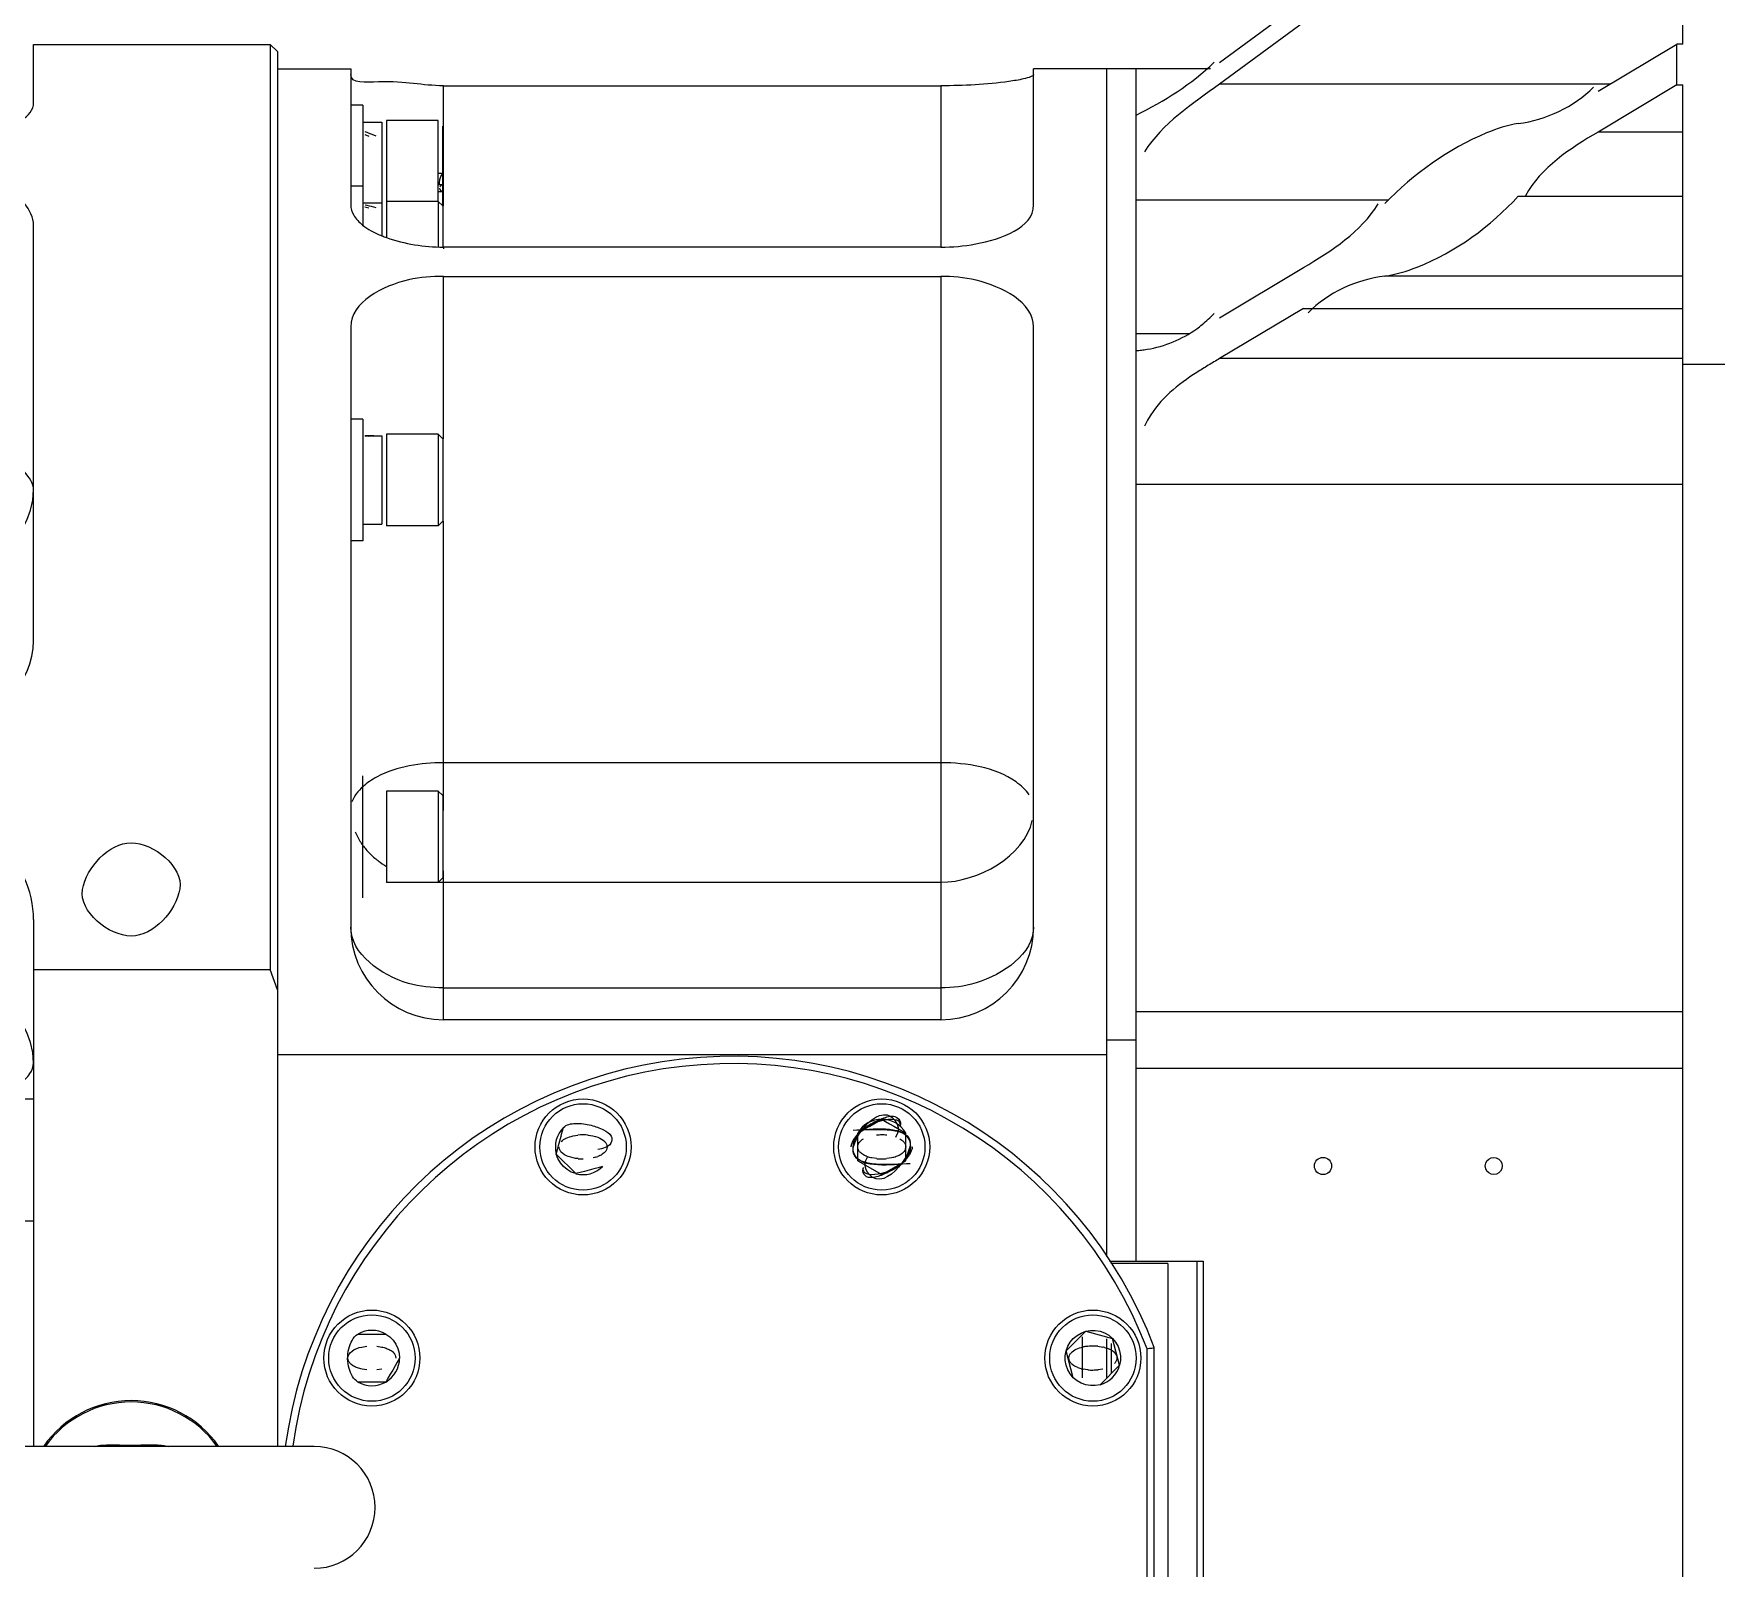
# Model space of a CAD drawing. Header units: centimetres. Extents: x 405464 to 563355, y 50011 to 66875.
# Drawn here: x 512088.08 to 512105.61, y 53201.73 to 53217.72 of the extents above; entities that cross this region are included whole.
import ezdxf

# ---------------------------------------------------------------- set-up
doc = ezdxf.new("R2010")
doc.units = ezdxf.units.CM
doc.linetypes.add('DASHED2', pattern=[9.525, 6.35, -3.175])
doc.layers.get('0').update_dxf_attribs({"lineweight": 9})
doc.layers.add('0-KRCN-MİMARİ-220526', color=8, linetype='Continuous', lineweight=9)
doc.layers.add('03__ASM_ALL_CURVES', color=7, linetype='Continuous')
doc.layers.add('DV_alçıpanel_duvar_yeni', color=1, linetype='Continuous', lineweight=20, true_color=0xff0000)

# ---------------------------------------------------------------- blocks, each defined once
blk = doc.blocks.new('A$C64829d13')
at = {"color": 8, "linetype": 'Continuous'}
for p, q in [((150.5413, 90.3262), (150.5413, 86.4738)), ((151.1908, 88.0665), (151.1908, 88.7335)), ((151.1991, 88.0665), (151.1991, 88.7335)), ((151.2387, 88.0698), (151.2387, 88.7302)), ((151.2569, 88.6164), (151.2569, 88.1836)), ((151.2668, 88.1854), (151.2668, 88.6146)), ((152.3944, 88.3174), (152.8897, 88.3174)), ((152.444, 86.4287), (152.444, 88.3174)), ((152.6579, 88.3154), (152.6434, 88.3158)), ((152.7742, 87.6041), (152.7742, 88.3174)), ((151.3038, 88.2075), (151.3303, 88.2341)), ((151.3147, 88.2177), (151.3147, 88.178)), ((151.3213, 88.224), (151.3213, 88.1716)), ((151.3265, 88.2127), (151.3331, 88.2137)), ((151.3303, 88.2341), (151.3368, 88.2352)), ((151.3468, 88.2137), (151.3533, 88.2127)), ((151.3543, 88.2244), (151.3543, 88.1689)), ((151.3666, 88.2244), (151.3763, 88.1881)), ((152.2975, 88.2303), (152.335, 88.2303)), ((152.3027, 88.2127), (152.3093, 88.2137)), ((152.323, 88.2137), (152.3295, 88.2127)), ((151.3038, 88.2075), (151.3135, 88.1713)), ((151.3615, 88.2103), (151.3648, 88.2086)), ((151.3497, 88.1616), (151.3135, 88.1713)), ((151.3333, 88.1819), (151.3267, 88.1829)), ((151.3763, 88.1881), (151.3497, 88.1616)), ((152.3095, 88.1819), (152.3029, 88.1829)), ((152.3297, 88.1829), (152.3232, 88.1819)), ((151.356, 88.1639), (151.3497, 88.1616)), ((152.335, 88.1653), (152.2975, 88.1653)), ((151.3175, 88.0665), (151.1908, 88.0665)), ((151.2387, 88.0698), (151.3155, 88.0698)), ((151.2816, 88.0665), (151.2816, 86.4518)), ((151.3213, 88.0604), (151.3213, 86.4518)), ((152.7742, 88.0125), (152.7907, 88.0125)), ((151.6259, 87.9494), (151.5934, 87.9307)), ((151.6584, 87.9307), (151.6259, 87.9494)), ((152.0666, 87.9216), (152.04, 87.9481)), ((151.5934, 87.9307), (151.5934, 87.8931)), ((151.6125, 87.9268), (151.619, 87.9278)), ((151.6327, 87.9278), (151.6393, 87.9268)), ((151.6474, 87.9304), (151.6445, 87.9248)), ((151.6584, 87.9307), (151.6584, 87.8931)), ((152.0075, 87.9237), (152.0104, 87.925)), ((152.0128, 87.9258), (152.0168, 87.9268)), ((152.0643, 87.9278), (152.0666, 87.9216)), ((151.6044, 87.8934), (151.6074, 87.899)), ((152.0438, 87.897), (152.0372, 87.896)), ((152.7742, 87.8474), (152.7907, 87.8474)), ((151.2816, 87.8052), (150.5413, 87.8052)), ((152.444, 87.7867), (151.3213, 87.7867)), ((151.3213, 87.7671), (151.2816, 87.7671)), ((151.5458, 87.7396), (152.2194, 87.7396)), ((151.5458, 86.733), (151.5458, 87.7396)), ((152.2194, 87.7396), (152.2194, 87.5381)), ((150.5413, 87.729), (151.2816, 87.729)), ((152.2194, 87.6964), (151.5458, 87.6964)), ((152.444, 87.6992), (152.4539, 87.6718)), ((152.7742, 87.6718), (152.4539, 87.6718)), ((152.4539, 86.4188), (152.4539, 87.6718)), ((151.4203, 87.6141), (151.4203, 86.8014)), ((152.3449, 86.8014), (152.3449, 87.6141)), ((152.2194, 87.5534), (151.5458, 87.5534)), ((152.2201, 87.5477), (152.2263, 87.5539)), ((152.2263, 87.5539), (152.2964, 87.5539)), ((152.2263, 87.43), (152.2263, 87.5539)), ((152.2964, 87.43), (152.2964, 87.5539)), ((152.3284, 87.5744), (152.3284, 87.4095)), ((152.2201, 87.4362), (152.2201, 87.5477)), ((152.2194, 87.4561), (152.2194, 87.0645)), ((152.2201, 87.4362), (152.2263, 87.43)), ((152.2263, 87.43), (152.2964, 87.43)), ((151.5458, 87.3917), (152.2194, 87.3917)), ((152.7742, 87.2267), (152.7742, 86.6641)), ((152.3284, 87.0913), (152.3449, 87.0913)), ((152.3284, 86.9262), (152.3284, 87.0913)), ((152.2201, 87.0645), (152.2263, 87.0707)), ((152.2201, 86.9531), (152.2201, 87.0645)), ((152.2263, 87.0707), (152.2964, 87.0707)), ((152.2263, 86.9469), (152.2263, 87.0707)), ((152.2964, 86.9469), (152.2964, 87.0707)), ((152.3284, 87.0687), (152.3026, 87.0687)), ((152.3026, 86.9489), (152.3026, 87.0687)), ((151.2816, 87.0142), (150.5413, 87.0142)), ((152.2194, 86.9531), (152.2194, 86.733)), ((152.2201, 86.9531), (152.2263, 86.9469)), ((152.2263, 86.9469), (152.2964, 86.9469)), ((152.3225, 86.9489), (152.3026, 86.9489)), ((152.3105, 86.9493), (152.3135, 86.9491)), ((152.3257, 86.949), (152.3205, 86.9493)), ((152.3231, 86.9489), (152.3254, 86.9489)), ((152.3284, 86.9262), (152.3449, 86.9262)), ((150.5413, 86.8521), (150.434, 86.8521)), ((150.5413, 86.8443), (151.1685, 86.8443)), ((151.055, 86.7764), (151.1685, 86.8443)), ((151.2092, 86.8108), (151.2816, 86.8108)), ((151.1685, 86.7891), (151.055, 86.7212)), ((151.055, 86.7764), (150.5413, 86.7764)), ((150.5413, 86.7326), (150.9448, 86.7326)), ((152.2194, 86.733), (151.5458, 86.733)), ((151.5458, 86.6934), (152.2194, 86.6934)), ((151.5458, 86.4749), (151.5458, 86.6934)), ((152.2194, 86.6934), (152.2194, 86.6958)), ((152.2201, 86.638), (152.2201, 86.6933)), ((152.2263, 86.6315), (152.2263, 86.6931)), ((152.2964, 86.522), (152.2964, 86.6806)), ((152.3026, 86.524), (152.3026, 86.6781)), ((152.3284, 86.5013), (152.3284, 86.6635)), ((150.764, 86.6243), (150.5413, 86.6243)), ((151.2816, 86.6295), (150.9394, 86.6295)), ((151.4203, 86.6363), (151.4203, 86.4518)), ((152.2194, 86.6377), (152.2194, 86.4749)), ((152.2201, 86.638), (152.2201, 86.5294)), ((152.2201, 86.6377), (152.2263, 86.6315)), ((152.2201, 86.6186), (152.2263, 86.6186)), ((152.2227, 86.617), (152.2201, 86.6186)), ((152.2263, 86.6315), (152.2964, 86.6315)), ((152.2263, 86.6315), (152.2263, 86.522)), ((152.3284, 86.6335), (152.3026, 86.6335)), ((152.3105, 86.64), (152.3135, 86.6392)), ((152.3257, 86.6387), (152.3205, 86.64)), ((152.3225, 86.6372), (152.3254, 86.6367)), ((152.3449, 86.4518), (152.3449, 86.64)), ((152.2263, 86.6086), (152.2201, 86.6086)), ((152.2227, 86.5979), (152.2201, 86.5939)), ((152.3284, 86.6109), (152.3449, 86.6109)), ((152.2201, 86.5939), (152.2263, 86.5939)), ((150.5413, 86.5375), (150.656, 86.5375)), ((150.5496, 86.4738), (150.656, 86.5375)), ((152.3105, 86.543), (152.3135, 86.5417)), ((152.3135, 86.5417), (152.3206, 86.5389)), ((152.3257, 86.5408), (152.3205, 86.543)), ((152.3206, 86.5389), (152.3225, 86.5382)), ((152.3225, 86.5382), (152.3254, 86.5371)), ((152.2263, 86.522), (152.2964, 86.522)), ((152.3284, 86.524), (152.3026, 86.524)), ((150.656, 86.4823), (150.5496, 86.4187)), ((152.3284, 86.5013), (152.3449, 86.5013)), ((152.7742, 86.4973), (152.7742, 86.4189)), ((150.5496, 86.4738), (150.5413, 86.4738)), ((150.5496, 86.4738), (150.5496, 86.4187)), ((150.6396, 86.4725), (151.1685, 86.4725)), ((151.055, 86.3892), (151.1685, 86.4725)), ((152.2194, 86.4749), (151.5458, 86.4749)), ((151.1685, 86.4432), (151.055, 86.3598)), ((151.1807, 86.4518), (151.4203, 86.4518)), ((152.444, 86.4518), (152.3449, 86.4518)), ((150.5413, 86.4187), (150.5496, 86.4187)), ((150.5413, 86.4187), (150.5413, 86.0181)), ((152.444, 86.4287), (152.4539, 86.4188)), ((152.7742, 86.4188), (152.4539, 86.4188))]:
    blk.add_line(p, q, dxfattribs=at)
for points in [[(151.3368, 88.2352), (151.3433, 88.2352), (151.3497, 88.2341)], [(151.3497, 88.2341), (151.3559, 88.2318), (151.3615, 88.2286), (151.3666, 88.2244)], [(151.3666, 88.2244), (151.3708, 88.2193), (151.374, 88.2137), (151.3763, 88.2075), (151.3774, 88.2011), (151.3774, 88.1946), (151.3763, 88.1881)], [(152.2787, 88.1978), (152.2819, 88.2032), (152.2848, 88.2084), (152.288, 88.2141), (152.2913, 88.2197), (152.2944, 88.2249), (152.2975, 88.2303)], [(151.3135, 88.1713), (151.3092, 88.1764), (151.306, 88.182), (151.3038, 88.1881), (151.3026, 88.1946), (151.3026, 88.201), (151.3038, 88.2075)], [(152.281, 88.185), (152.2793, 88.1912), (152.2787, 88.1978)], [(151.2635, 88.1845), (151.2602, 88.1845), (151.2585, 88.1841), (151.2569, 88.1836)], [(151.2668, 88.1854), (151.2651, 88.1848), (151.2635, 88.1845)], [(151.3242, 88.1638), (151.3186, 88.167), (151.3135, 88.1713)], [(151.3763, 88.1881), (151.374, 88.1819), (151.3708, 88.1763), (151.3665, 88.1713), (151.3615, 88.1671), (151.356, 88.1639)], [(152.2975, 88.1653), (152.292, 88.1691), (152.2875, 88.1737), (152.2837, 88.1791), (152.281, 88.185)], [(151.3497, 88.1616), (151.3432, 88.1604), (151.3368, 88.1604), (151.3303, 88.1616), (151.3242, 88.1638)], [(150.7857, 87.9377), (150.7864, 87.9415), (150.788, 87.9446), (150.7905, 87.9471), (150.7937, 87.9487), (150.7972, 87.9493), (150.8007, 87.9488), (150.8039, 87.9471), (150.8065, 87.9447), (150.8081, 87.9415), (150.8088, 87.9377)], [(152.0038, 87.9384), (152.0098, 87.94), (152.0156, 87.9416), (152.0219, 87.9434), (152.0282, 87.945), (152.034, 87.9465), (152.04, 87.9481)], [(152.04, 87.9481), (152.0462, 87.9459), (152.0518, 87.9426), (152.0568, 87.9384), (152.061, 87.9334), (152.0643, 87.9278)], [(150.8088, 87.9377), (150.8081, 87.9339), (150.8065, 87.9308), (150.8039, 87.9283), (150.8008, 87.9267), (150.7973, 87.9262), (150.7938, 87.9267), (150.7906, 87.9283), (150.788, 87.9308), (150.7864, 87.9339), (150.7857, 87.9377)], [(152.0666, 87.9216), (152.0649, 87.9156), (152.0634, 87.9098), (152.0618, 87.9035), (152.06, 87.8972), (152.0584, 87.8914), (152.0568, 87.8854)], [(151.6259, 87.8744), (151.6206, 87.8775), (151.6153, 87.8805), (151.6096, 87.8837), (151.6041, 87.887), (151.5989, 87.8901), (151.5934, 87.8931)], [(151.6584, 87.8931), (151.653, 87.8901), (151.6478, 87.887), (151.6422, 87.8837), (151.6366, 87.8805), (151.6313, 87.8775), (151.6259, 87.8744)], [(152.3135, 86.9491), (152.3165, 86.949), (152.3195, 86.9489), (152.3225, 86.9489), (152.3231, 86.9489)], [(152.3135, 86.6392), (152.3165, 86.6385), (152.3195, 86.6378), (152.3225, 86.6372)], [(152.2201, 86.6086), (152.2227, 86.6102), (152.2242, 86.6119)], [(152.2248, 86.6136), (152.2243, 86.6153), (152.2227, 86.617)], [(152.2245, 86.6086), (152.2248, 86.6063), (152.2243, 86.602), (152.2227, 86.5979)]]:
    blk.add_lwpolyline(points, dxfattribs=at)
for centre, radius in [((151.34, 88.1978), 0.065), ((152.3162, 88.1978), 0.065), ((151.34, 88.1978), 0.0585), ((152.3162, 88.1978), 0.0585), ((151.6259, 87.9119), 0.065), ((151.6259, 87.9119), 0.0585), ((152.0303, 87.9119), 0.065), ((152.0303, 87.9119), 0.0585), ((151.0284, 87.9377), 0.0116)]:
    blk.add_circle(centre, radius, dxfattribs=at)
for centre, radius, start, end in [((152.3944, 88.4), 0.0825, 90, 270), ((151.8281, 88.4), 0.6109, 200.75, 352.2282), ((151.8281, 88.4), 0.601, 200.9222, 352.0962), ((152.6421, 88.4), 0.1445, 215.0024, 324.9976), ((152.6421, 88.4), 0.1427, 215.4963, 324.5037), ((151.34, 88.1978), 0.0375, 105, 165), ((151.34, 88.1442), 0.0698, 90.0617, 95.6862), ((151.3401, 88.1441), 0.07, 84.4964, 90.1077), ((152.3162, 88.1978), 0.0375, 60, 180), ((151.3428, 88.1619), 0.052, 75.2805, 78.2752), ((151.3447, 88.1691), 0.0445, 70.9137, 75.3165), ((151.347, 88.1759), 0.0373, 67.2656, 70.8873), ((151.3373, 88.2341), 0.0523, 255.5734, 258.2696), ((151.34, 88.2515), 0.07, 264.4964, 270.1077), ((151.34, 88.2514), 0.0698, 270.0617, 275.6862), ((151.3408, 88.2444), 0.0628, 275.6804, 280.1533), ((151.3418, 88.2382), 0.0565, 280.1974, 281.9543), ((152.3162, 88.1978), 0.0375, 240, 300), ((151.6602, 87.8611), 0.0954, 120.6858, 125.7782), ((152.0303, 87.9119), 0.0375, 75, 135), ((151.6259, 87.8583), 0.0698, 90.0617, 95.6862), ((151.626, 87.8582), 0.07, 84.4964, 90.1077), ((152.0195, 87.8985), 0.0279, 115.3788, 120.0674), ((152.0248, 87.8858), 0.0417, 106.6658, 110.1286), ((152.0303, 87.8582), 0.07, 84.4964, 90.1077), ((152.0303, 87.9119), 0.0375, 315, 15), ((151.6259, 87.9656), 0.07, 264.4964, 270.1077), ((151.626, 87.9655), 0.0698, 270.0617, 275.6862), ((152.0303, 87.9661), 0.0705, 264.5167, 275.6605), ((151.6259, 87.9119), 0.0375, 210, 330), ((151.5917, 87.9627), 0.0954, 300.6858, 305.7782), ((151.5458, 87.6141), 0.1255, 90, 180), ((152.2194, 87.6141), 0.1255, 0, 90), ((152.2194, 87.4152), 0.1382, 87.1612, 89.9892), ((152.2312, 87.4233), 0.1268, 52.7792, 59.1446), ((152.2555, 87.4504), 0.0903, 32.8402, 35.7367), ((152.258, 87.452), 0.0873, 22.2286, 32.882), ((151.1531, 86.99), 0.1289, 329.8503, 335.2158), ((151.2979, 86.6697), 0.1665, 126.2371, 129.4754), ((152.2397, 86.5216), 0.1686, 68.1048, 70.403)]:
    blk.add_arc(centre, radius, start, end, dxfattribs=at)
for points, knots in [([(152.6064, 88.3155), (152.604, 88.3156), (152.5991, 88.3161), (152.5943, 88.3169), (152.5919, 88.3174)], [0, 0, 0, 0, 0.501735, 1, 1, 1, 1]), ([(152.6211, 88.3152), (152.6186, 88.3151), (152.6137, 88.3151), (152.6089, 88.3153), (152.6064, 88.3155)], [0, 0, 0, 0, 0.504058, 1, 1, 1, 1]), ([(152.6434, 88.3158), (152.6396, 88.3158), (152.6321, 88.3156), (152.6247, 88.3153), (152.6211, 88.3152)], [0, 0, 0, 0, 0.5139, 1, 1, 1, 1]), ([(152.6921, 88.3174), (152.6866, 88.3162), (152.6752, 88.3149), (152.6637, 88.3152), (152.6579, 88.3154)], [0, 0, 0, 0, 0.49057, 1, 1, 1, 1]), ([(152.335, 88.2303), (152.338, 88.2285), (152.3433, 88.2228), (152.3461, 88.2158), (152.3471, 88.2121)], [0, 0, 0, 0, 0.4745, 1, 1, 1, 1]), ([(151.3075, 88.1978), (151.3076, 88.1991), (151.3082, 88.2018), (151.3097, 88.204), (151.3106, 88.205)], [0, 0, 0, 0, 0.497729, 1, 1, 1, 1]), ([(151.3106, 88.1906), (151.3097, 88.1916), (151.3082, 88.1938), (151.3076, 88.1965), (151.3075, 88.1978)], [0, 0, 0, 0, 0.502355, 1, 1, 1, 1]), ([(151.3152, 88.187), (151.3144, 88.1875), (151.3127, 88.1886), (151.3112, 88.1899), (151.3106, 88.1906)], [0, 0, 0, 0, 0.51733, 1, 1, 1, 1]), ([(151.3695, 88.1907), (151.3676, 88.1886), (151.3624, 88.1853), (151.3567, 88.1836), (151.3535, 88.1829)], [0, 0, 0, 0, 0.457144, 1, 1, 1, 1]), ([(151.3648, 88.2086), (151.3657, 88.2081), (151.3673, 88.207), (151.3688, 88.2057), (151.3694, 88.205)], [0, 0, 0, 0, 0.51733, 1, 1, 1, 1]), ([(151.3694, 88.205), (151.3703, 88.204), (151.3719, 88.2018), (151.3725, 88.1991), (151.3725, 88.1978)], [0, 0, 0, 0, 0.502355, 1, 1, 1, 1]), ([(151.3725, 88.1978), (151.3725, 88.1965), (151.3719, 88.1939), (151.3703, 88.1916), (151.3695, 88.1907)], [0, 0, 0, 0, 0.497729, 1, 1, 1, 1]), ([(152.2868, 88.1906), (152.2859, 88.1916), (152.2844, 88.1938), (152.2838, 88.1965), (152.2837, 88.1978)], [0, 0, 0, 0, 0.502355, 1, 1, 1, 1]), ([(152.2915, 88.187), (152.2906, 88.1875), (152.2889, 88.1886), (152.2875, 88.1899), (152.2868, 88.1906)], [0, 0, 0, 0, 0.51733, 1, 1, 1, 1]), ([(152.3295, 88.2127), (152.3316, 88.2123), (152.3356, 88.2113), (152.3393, 88.2096), (152.341, 88.2086)], [0, 0, 0, 0, 0.523735, 1, 1, 1, 1]), ([(152.3487, 88.1978), (152.3486, 88.1941), (152.3428, 88.1862), (152.3344, 88.1839), (152.3297, 88.1829)], [0, 0, 0, 0, 0.4352, 1, 1, 1, 1]), ([(152.3471, 88.2121), (152.3494, 88.2034), (152.35, 88.1863), (152.3417, 88.1694), (152.335, 88.1653)], [0, 0, 0, 0, 0.533437, 1, 1, 1, 1]), ([(152.341, 88.2086), (152.3419, 88.2081), (152.3435, 88.207), (152.345, 88.2057), (152.3456, 88.205)], [0, 0, 0, 0, 0.51733, 1, 1, 1, 1]), ([(152.3456, 88.205), (152.3465, 88.204), (152.3481, 88.2018), (152.3487, 88.1991), (152.3487, 88.1978)], [0, 0, 0, 0, 0.502355, 1, 1, 1, 1]), ([(151.3243, 88.1834), (151.3227, 88.1839), (151.3196, 88.1848), (151.3166, 88.1862), (151.3152, 88.187)], [0, 0, 0, 0, 0.520423, 1, 1, 1, 1]), ([(152.3029, 88.1829), (152.3008, 88.1833), (152.2969, 88.1844), (152.2931, 88.186), (152.2915, 88.187)], [0, 0, 0, 0, 0.523735, 1, 1, 1, 1]), ([(151.6644, 87.8891), (151.639, 87.8882), (151.5825, 87.8789), (151.5887, 87.9439), (151.6549, 87.9578), (151.6508, 87.9396)], [0, 0, 0, 0, 0.469386, 0.655444, 1, 1, 1, 1]), ([(151.6644, 87.8891), (151.6385, 87.8882), (151.5739, 87.8822), (151.5973, 87.9392), (151.6349, 87.9681), (151.651, 87.9378), (151.6474, 87.9304)], [0, 0, 0, 0, 0.433707, 0.618345, 0.862825, 1, 1, 1, 1]), ([(151.5875, 87.9347), (151.6129, 87.9356), (151.6694, 87.9449), (151.6632, 87.8799), (151.597, 87.866), (151.6011, 87.8842)], [0, 0, 0, 0, 0.469386, 0.655444, 1, 1, 1, 1]), ([(151.5875, 87.9347), (151.6134, 87.9356), (151.678, 87.9416), (151.6546, 87.8846), (151.617, 87.8557), (151.6009, 87.886), (151.6044, 87.8934)], [0, 0, 0, 0, 0.433707, 0.618345, 0.862825, 1, 1, 1, 1]), ([(151.6115, 87.9432), (151.614, 87.9446), (151.619, 87.9473), (151.6242, 87.9495), (151.6267, 87.9504)], [0, 0, 0, 0, 0.513131, 1, 1, 1, 1]), ([(151.6267, 87.9504), (151.6281, 87.9509), (151.6308, 87.9518), (151.6335, 87.9524), (151.6349, 87.9527)], [0, 0, 0, 0, 0.517759, 1, 1, 1, 1]), ([(151.6349, 87.9527), (151.6387, 87.9534), (151.6466, 87.9547), (151.6513, 87.9475), (151.6514, 87.9444)], [0, 0, 0, 0, 0.56036, 1, 1, 1, 1]), ([(151.6514, 87.9444), (151.6514, 87.9437), (151.6513, 87.942), (151.651, 87.9404), (151.6508, 87.9396)], [0, 0, 0, 0, 0.46629, 1, 1, 1, 1]), ([(151.5847, 87.9119), (151.5847, 87.9134), (151.5853, 87.9164), (151.5866, 87.9193), (151.5873, 87.9207)], [0, 0, 0, 0, 0.478083, 1, 1, 1, 1]), ([(151.5873, 87.9207), (151.588, 87.9219), (151.5894, 87.9242), (151.5911, 87.9263), (151.592, 87.9274)], [0, 0, 0, 0, 0.48384, 1, 1, 1, 1]), ([(151.592, 87.9274), (151.5929, 87.9284), (151.5948, 87.9304), (151.5968, 87.9323), (151.5979, 87.9333)], [0, 0, 0, 0, 0.489866, 1, 1, 1, 1]), ([(151.5934, 87.9119), (151.5935, 87.9141), (151.5953, 87.9186), (151.599, 87.9215), (151.6011, 87.9227)], [0, 0, 0, 0, 0.474441, 1, 1, 1, 1]), ([(151.5979, 87.9333), (151.5989, 87.9342), (151.601, 87.936), (151.6033, 87.9377), (151.6044, 87.9385)], [0, 0, 0, 0, 0.494904, 1, 1, 1, 1]), ([(151.6011, 87.9227), (151.6028, 87.9236), (151.6065, 87.9253), (151.6104, 87.9263), (151.6125, 87.9268)], [0, 0, 0, 0, 0.476324, 1, 1, 1, 1]), ([(151.6393, 87.9268), (151.6413, 87.9264), (151.6453, 87.9253), (151.649, 87.9237), (151.6507, 87.9227)], [0, 0, 0, 0, 0.523735, 1, 1, 1, 1]), ([(151.6507, 87.9227), (151.6516, 87.9222), (151.6533, 87.9211), (151.6547, 87.9198), (151.6554, 87.9191)], [0, 0, 0, 0, 0.51733, 1, 1, 1, 1]), ([(151.6554, 87.9191), (151.6563, 87.9181), (151.6578, 87.9159), (151.6584, 87.9132), (151.6584, 87.9119)], [0, 0, 0, 0, 0.502355, 1, 1, 1, 1]), ([(151.9978, 87.9119), (151.9979, 87.9132), (151.9985, 87.9159), (152, 87.9181), (152.0009, 87.9191)], [0, 0, 0, 0, 0.497729, 1, 1, 1, 1]), ([(152.0009, 87.9191), (152.0015, 87.9198), (152.003, 87.9211), (152.0046, 87.9222), (152.0055, 87.9227)], [0, 0, 0, 0, 0.482774, 1, 1, 1, 1]), ([(152.037, 87.9278), (152.0415, 87.9274), (152.0496, 87.9258), (152.0572, 87.9218), (152.0597, 87.9191)], [0, 0, 0, 0, 0.549663, 1, 1, 1, 1]), ([(152.0597, 87.9191), (152.0606, 87.9181), (152.0621, 87.9159), (152.0628, 87.9132), (152.0628, 87.9119)], [0, 0, 0, 0, 0.502355, 1, 1, 1, 1]), ([(151.5965, 87.9047), (151.5956, 87.9057), (151.5941, 87.9079), (151.5935, 87.9106), (151.5934, 87.9119)], [0, 0, 0, 0, 0.502355, 1, 1, 1, 1]), ([(151.6012, 87.9011), (151.6003, 87.9016), (151.5986, 87.9027), (151.5972, 87.904), (151.5965, 87.9047)], [0, 0, 0, 0, 0.51733, 1, 1, 1, 1]), ([(151.6584, 87.9119), (151.6584, 87.9097), (151.6566, 87.9052), (151.6529, 87.9023), (151.6508, 87.9011)], [0, 0, 0, 0, 0.474441, 1, 1, 1, 1]), ([(151.6599, 87.8964), (151.659, 87.8954), (151.6571, 87.8934), (151.6551, 87.8915), (151.654, 87.8905)], [0, 0, 0, 0, 0.489866, 1, 1, 1, 1]), ([(151.6646, 87.9031), (151.6639, 87.9019), (151.6625, 87.8996), (151.6608, 87.8975), (151.6599, 87.8964)], [0, 0, 0, 0, 0.48384, 1, 1, 1, 1]), ([(151.6672, 87.9119), (151.6672, 87.9104), (151.6666, 87.9073), (151.6653, 87.9045), (151.6646, 87.9031)], [0, 0, 0, 0, 0.478083, 1, 1, 1, 1]), ([(151.9921, 87.8974), (151.9904, 87.9001), (151.9923, 87.9122), (152.0038, 87.9139), (152.0101, 87.9156)], [0, 0, 0, 0, 0.330896, 1, 1, 1, 1]), ([(152.0192, 87.8826), (152.0135, 87.8841), (152.0038, 87.8876), (151.9945, 87.8936), (151.9921, 87.8974)], [0, 0, 0, 0, 0.568909, 1, 1, 1, 1]), ([(152.0009, 87.9047), (152, 87.9057), (151.9985, 87.9079), (151.9979, 87.9106), (151.9978, 87.9119)], [0, 0, 0, 0, 0.502355, 1, 1, 1, 1]), ([(152.0236, 87.896), (152.0191, 87.8964), (152.011, 87.898), (152.0034, 87.902), (152.0009, 87.9047)], [0, 0, 0, 0, 0.549663, 1, 1, 1, 1]), ([(152.0597, 87.9047), (152.0579, 87.9027), (152.0527, 87.8994), (152.047, 87.8977), (152.0438, 87.897)], [0, 0, 0, 0, 0.457144, 1, 1, 1, 1]), ([(151.6005, 87.8794), (151.6005, 87.8801), (151.6006, 87.8818), (151.6009, 87.8834), (151.6011, 87.8842)], [0, 0, 0, 0, 0.46629, 1, 1, 1, 1]), ([(151.6252, 87.8734), (151.6197, 87.8715), (151.6098, 87.867), (151.6007, 87.8756), (151.6005, 87.8794)], [0, 0, 0, 0, 0.603541, 1, 1, 1, 1]), ([(151.6404, 87.8806), (151.6379, 87.8792), (151.6329, 87.8765), (151.6277, 87.8743), (151.6252, 87.8734)], [0, 0, 0, 0, 0.513131, 1, 1, 1, 1]), ([(151.654, 87.8905), (151.653, 87.8896), (151.6509, 87.8878), (151.6486, 87.8861), (151.6475, 87.8853)], [0, 0, 0, 0, 0.494904, 1, 1, 1, 1]), ([(152.0568, 87.8854), (152.0527, 87.8815), (152.0388, 87.8788), (152.0263, 87.8808), (152.0192, 87.8826)], [0, 0, 0, 0, 0.437847, 1, 1, 1, 1]), ([(152.7933, 87.8266), (152.788, 87.8227), (152.779, 87.8148), (152.7742, 87.8031), (152.7742, 87.7979)], [0, 0, 0, 0, 0.56462, 1, 1, 1, 1]), ([(151.4203, 87.6141), (151.4203, 87.6503), (151.4797, 87.6911), (151.5298, 87.6964), (151.5458, 87.6964)], [0, 0, 0, 0, 0.693023, 1, 1, 1, 1]), ([(152.2194, 87.6964), (152.2353, 87.6964), (152.2856, 87.6922), (152.3449, 87.6505), (152.3449, 87.6141)], [0, 0, 0, 0, 0.303713, 1, 1, 1, 1]), ([(152.7742, 87.6041), (152.7742, 87.565), (152.8139, 87.481), (152.8999, 87.4526), (152.9426, 87.4526)], [0, 0, 0, 0, 0.478703, 1, 1, 1, 1]), ([(152.3287, 87.5031), (152.3259, 87.5071), (152.3195, 87.5147), (152.3119, 87.5212), (152.3079, 87.5242)], [0, 0, 0, 0, 0.489322, 1, 1, 1, 1]), ([(152.328, 87.4237), (152.3315, 87.4268), (152.3375, 87.4331), (152.3418, 87.4408), (152.3432, 87.4446)], [0, 0, 0, 0, 0.532993, 1, 1, 1, 1]), ([(151.4264, 87.435), (151.4309, 87.4281), (151.4642, 87.3987), (151.5108, 87.3917), (151.5458, 87.3917)], [0, 0, 0, 0, 0.190329, 1, 1, 1, 1]), ([(152.3091, 87.4107), (152.3126, 87.4126), (152.3192, 87.4166), (152.3253, 87.4213), (152.328, 87.4237)], [0, 0, 0, 0, 0.520228, 1, 1, 1, 1]), ([(152.9426, 87.3668), (152.9211, 87.3668), (152.8448, 87.3569), (152.7742, 87.2822), (152.7742, 87.2267)], [0, 0, 0, 0, 0.278634, 1, 1, 1, 1]), ([(152.7742, 87.0222), (152.7742, 87.0131), (152.8143, 86.9563), (152.8888, 86.9578), (152.9426, 86.9578)], [0, 0, 0, 0, 0.14448, 1, 1, 1, 1]), ([(151.1685, 86.8443), (151.1736, 86.8474), (151.1839, 86.8535), (151.1941, 86.8597), (151.1992, 86.863)], [0, 0, 0, 0, 0.493622, 1, 1, 1, 1]), ([(151.2816, 86.8336), (151.2792, 86.8334), (151.2742, 86.8328), (151.2692, 86.8321), (151.2667, 86.8317)], [0, 0, 0, 0, 0.490228, 1, 1, 1, 1]), ([(151.4203, 86.8014), (151.4203, 86.768), (151.4836, 86.7365), (151.5298, 86.733), (151.5458, 86.733)], [0, 0, 0, 0, 0.676459, 1, 1, 1, 1]), ([(152.2194, 86.733), (152.2353, 86.733), (152.2817, 86.7357), (152.3449, 86.7678), (152.3449, 86.8014)], [0, 0, 0, 0, 0.320411, 1, 1, 1, 1]), ([(151.192, 86.7982), (151.1892, 86.7959), (151.1837, 86.791), (151.1784, 86.7858), (151.1758, 86.7831)], [0, 0, 0, 0, 0.486421, 1, 1, 1, 1]), ([(150.9448, 86.7326), (150.9298, 86.7306), (150.8615, 86.7091), (150.8016, 86.6655), (150.764, 86.6243)], [0, 0, 0, 0, 0.213708, 1, 1, 1, 1]), ([(151.5458, 86.6934), (151.53, 86.6934), (151.487, 86.6899), (151.4203, 86.6677), (151.4203, 86.6363)], [0, 0, 0, 0, 0.33527, 1, 1, 1, 1]), ([(152.3287, 86.6636), (152.3251, 86.6665), (152.3166, 86.6719), (152.3075, 86.6761), (152.3026, 86.6781)], [0, 0, 0, 0, 0.464994, 1, 1, 1, 1]), ([(152.7742, 86.6641), (152.7742, 86.6534), (152.8073, 86.5908), (152.8884, 86.5891), (152.9426, 86.5891)], [0, 0, 0, 0, 0.164956, 1, 1, 1, 1]), ([(152.3449, 86.6363), (152.3449, 86.6411), (152.3412, 86.6519), (152.3334, 86.6598), (152.3287, 86.6636)], [0, 0, 0, 0, 0.442573, 1, 1, 1, 1]), ([(150.764, 86.5262), (150.7788, 86.5282), (150.8465, 86.5512), (150.9059, 86.5943), (150.9448, 86.6344)], [0, 0, 0, 0, 0.210737, 1, 1, 1, 1]), ([(152.9426, 86.5512), (152.9028, 86.5512), (152.8521, 86.5452), (152.7742, 86.5181), (152.7742, 86.4973)], [0, 0, 0, 0, 0.656499, 1, 1, 1, 1]), ([(151.4203, 86.4596), (151.4203, 86.4611), (151.4264, 86.4637), (151.4304, 86.4648), (151.4339, 86.4656)], [0, 0, 0, 0, 0.294606, 1, 1, 1, 1]), ([(151.4339, 86.4656), (151.4404, 86.4671), (151.4774, 86.473), (151.515, 86.4749), (151.5458, 86.4749)], [0, 0, 0, 0, 0.178187, 1, 1, 1, 1]), ([(152.2194, 86.4749), (152.2488, 86.4749), (152.2777, 86.4653), (152.3449, 86.4726), (152.3449, 86.4596)], [0, 0, 0, 0, 0.694005, 1, 1, 1, 1])]:
    blk.add_open_spline(points, degree=3, knots=knots, dxfattribs=at)
for points in [[(152.7742, 87.7979), (152.7742, 87.7237), (152.8683, 87.6521), (152.9426, 87.6521)], [(152.5763, 87.5622), (152.5814, 87.5924), (152.6115, 87.6263), (152.6421, 87.6263)], [(152.6421, 87.6263), (152.6724, 87.6263), (152.713, 87.5933), (152.7079, 87.5633)], [(151.5458, 87.5534), (151.496, 87.5534), (151.4328, 87.5184), (151.4221, 87.4699)], [(152.6421, 87.5001), (152.6119, 87.5001), (152.5712, 87.5325), (152.5763, 87.5622)], [(152.7079, 87.5633), (152.7027, 87.5334), (152.6725, 87.5001), (152.6421, 87.5001)], [(152.2194, 87.3917), (152.25, 87.3917), (152.2821, 87.3964), (152.3091, 87.4107)], [(152.9426, 87.1675), (152.8684, 87.1675), (152.7742, 87.0964), (152.7742, 87.0222)], [(151.1992, 86.863), (151.2246, 86.8792), (151.2494, 86.8993), (151.2646, 86.9253)], [(151.2667, 86.8317), (151.2428, 86.8279), (151.219, 86.8183), (151.1995, 86.804)], [(150.9448, 86.7326), (150.9828, 86.7375), (151.022, 86.7547), (151.0485, 86.7825)], [(151.055, 86.7212), (151.0169, 86.6984), (150.9767, 86.6728), (150.9538, 86.6348)], [(152.2963, 86.6805), (152.2718, 86.6892), (152.2454, 86.6934), (152.2194, 86.6934)], [(150.656, 86.5375), (150.6934, 86.5599), (150.734, 86.5853), (150.7542, 86.624)], [(151.1685, 86.4725), (151.2053, 86.4996), (151.2462, 86.5256), (151.2701, 86.5645)], [(150.764, 86.5262), (150.7266, 86.521), (150.6886, 86.5036), (150.6622, 86.4766)], [(151.2816, 86.5145), (151.2433, 86.496), (151.2064, 86.4727), (151.1758, 86.4431)]]:
    blk.add_open_spline(points, degree=3, dxfattribs=at)
at = {"layer": '03__ASM_ALL_CURVES', "color": 8, "linetype": 'DASHED2', "ltscale": 10}
blk.add_circle((153.4, 131.3), 45.5, dxfattribs=at)
blk.add_arc((153.4, 45.5), 45.5, 109.45227, 22.04551, dxfattribs=at)
blk = doc.blocks.new('A$C9e52caec')
at = {"layer": 'DV_alçıpanel_duvar_yeni', "color": 8, "xscale": 7.692307692308199, "yscale": 7.692307692308199, "zscale": 7.692307692308199, "rotation": 180}
blk.add_blockref('A$C64829d13', (8905, 1620), dxfattribs=at)

msp = doc.modelspace()

# ---------------------------------------------------------------- block references
at = {"layer": '0-KRCN-MİMARİ-220526', "rotation": 359.999999999997}
msp.add_blockref('A$C9e52caec', (504358.269, 52262.368, 73.999), dxfattribs=at)

doc.saveas('drawing.dxf')
